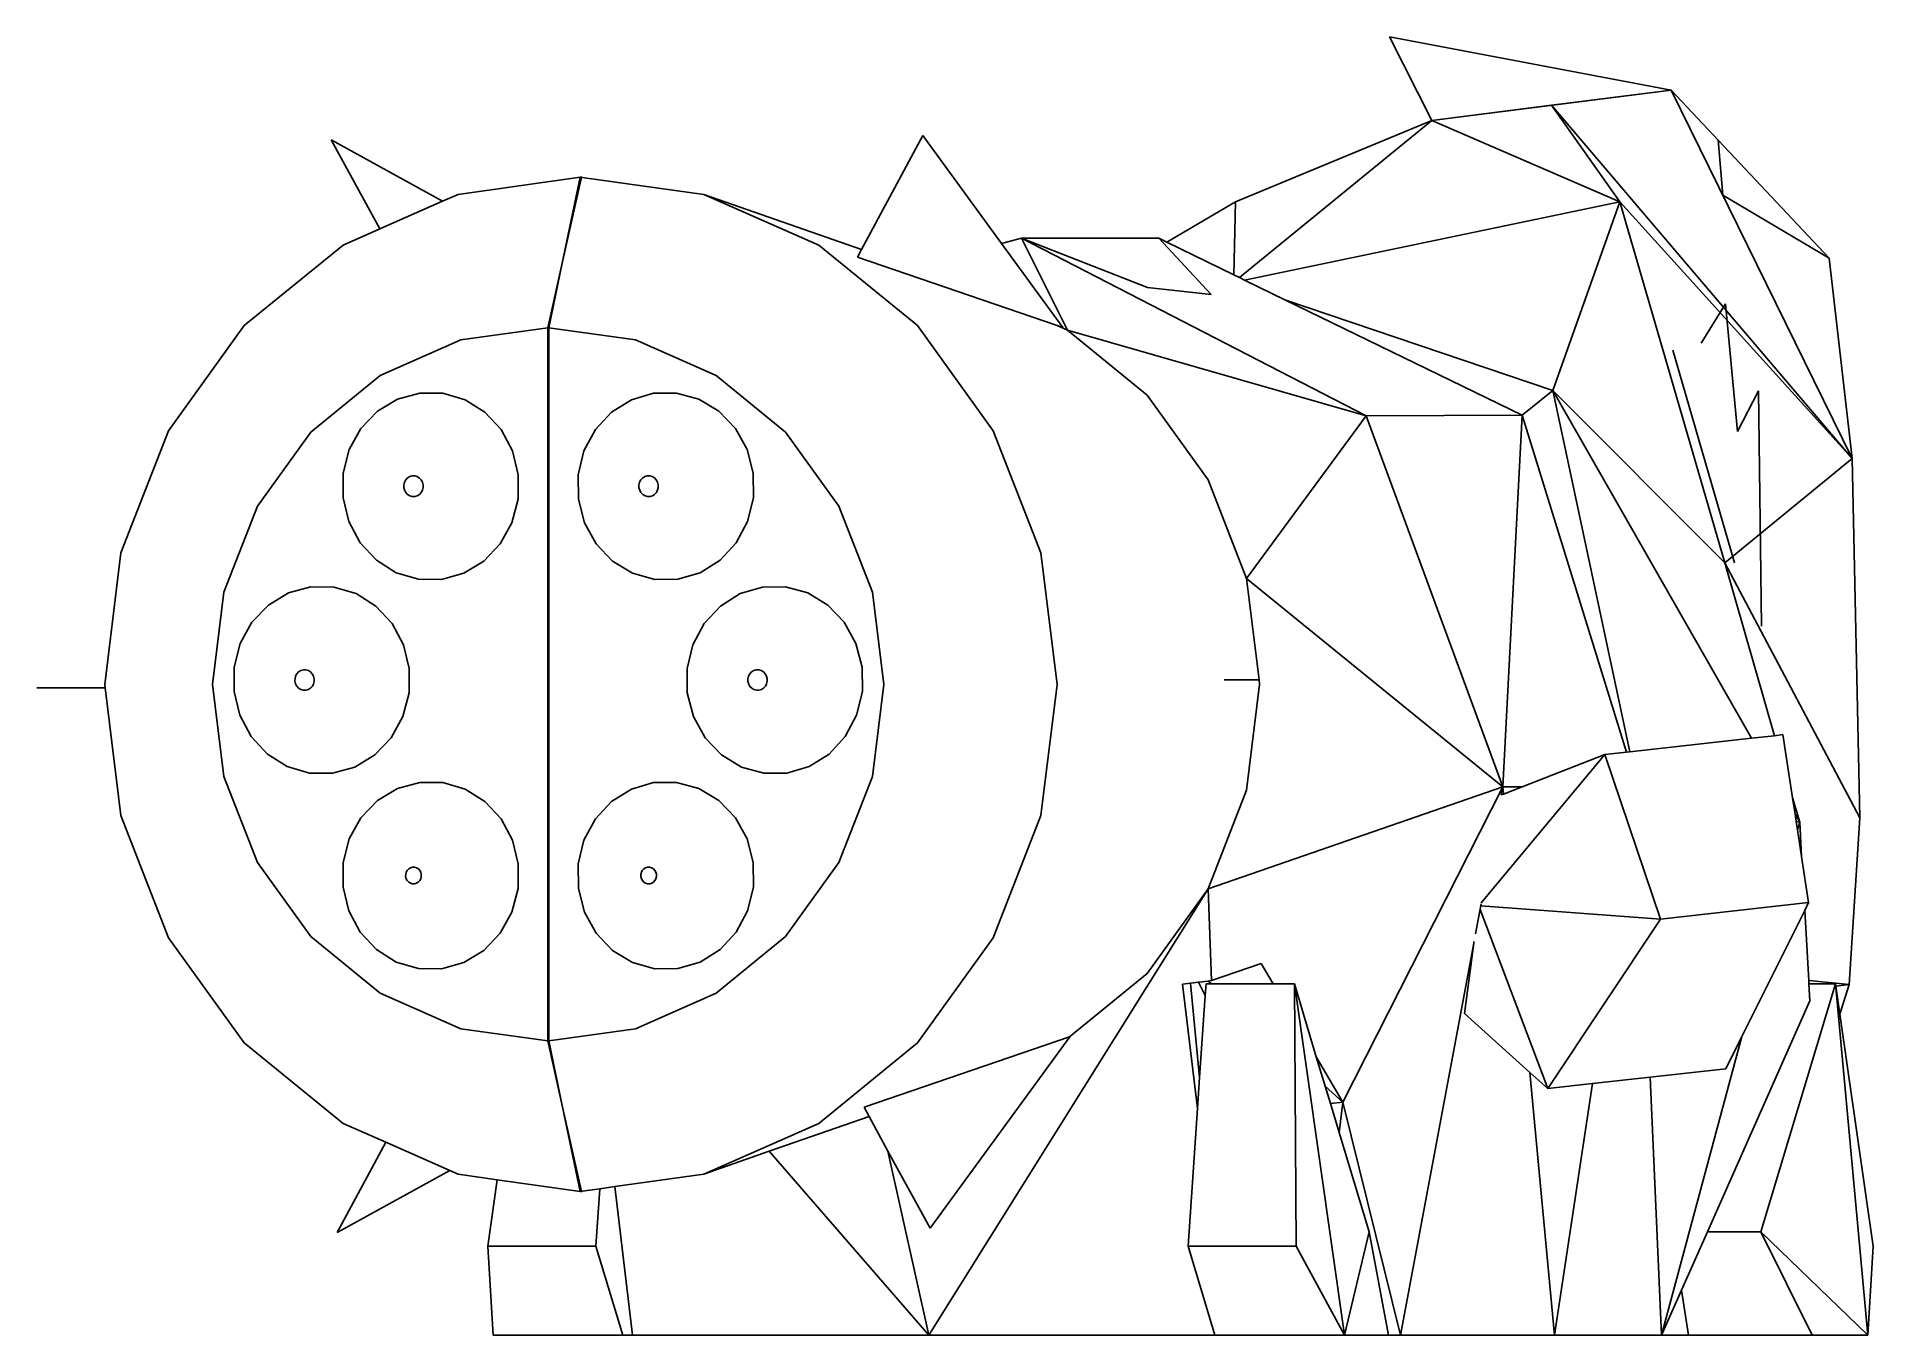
# Model space of a CAD drawing. Extents: x -728 to 484, y -429 to 429.
import ezdxf

# ---------------------------------------------------------------- set-up
doc = ezdxf.new("R2010")
doc.units = 0
doc.header["$MEASUREMENT"] = 0
doc.layers.get('0').update_dxf_attribs({"linetype": 'CONTINUOUS'})

msp = doc.modelspace()

# ---------------------------------------------------------------- linework, layer by layer
for p, q in [((193, 373.4), (164.9, 428.6)), ((164.9, 428.6), (350.9, 393.4)), ((193, 373.4), (350.9, 393.4)), ((193, 373.4), (350.9, 393.4)), ((271.9, 383.4), (350.9, 393.4)), ((470.4, 150.1), (350.9, 393.4)), ((350.9, 393.4), (455.1, 282.5)), ((193, 373.4), (271.9, 383.4)), ((470.4, 150.1), (271.9, 383.4)), ((271.9, 383.4), (317, 319.7)), ((63.3, 319.7), (193, 373.4)), ((66, 269.6), (193, 373.4)), ((317, 319.7), (193, 373.4)), ((-533.4, 360.6), (-501.3, 301.8)), ((-459.9, 320), (-533.4, 360.6)), ((-143, 363.4), (-183.4, 288.1)), ((-91.1, 292.2), (-143, 363.4)), ((384.9, 324.1), (381.8, 360.5)), ((-369.1, 335.8), (-449.7, 324.5)), ((-369.1, 335.8), (-381, 279.2)), ((-368.3, 335.8), (-381, 279.2)), ((-369.1, 335.9), (-368.7, 335.9)), ((-369.1, 335.9), (-369.1, 335.8)), ((-368.3, 335.9), (-368.7, 335.9)), ((-367.8, 335.7), (-368.3, 335.9)), ((-368.3, 335.8), (-368.3, 335.9)), ((-368.3, 335.9), (-368.3, 335.8)), ((-368.3, 335.8), (-368.3, 335.8)), ((-368.3, 335.8), (-367.8, 335.7)), ((-367.8, 335.7), (-287.6, 324.5)), ((-459.9, 320), (-501.3, 301.8)), ((-449.7, 324.5), (-459.9, 320)), ((-287.6, 324.5), (-211.7, 291.1)), ((-183.4, 288.1), (-287.6, 324.5)), ((63.3, 319.7), (18.1, 293)), ((62.3, 271.5), (63.3, 319.7)), ((69.4, 268), (317, 319.7)), ((317, 319.7), (272.7, 195.1)), ((317, 319.7), (470.4, 150.1)), ((317, 319.7), (386.2, 81.4)), ((455.1, 282.5), (384.9, 324.1)), ((-525.6, 291.1), (-590.8, 237.9)), ((-501.3, 301.8), (-525.6, 291.1)), ((-211.7, 291.1), (-146.6, 237.9)), ((-91.1, 292.2), (-77.8, 295.6)), ((-50.6, 236.7), (-91.1, 292.2)), ((149.5, 178.4), (-77.8, 295.6)), ((-77.8, 295.6), (-47.6, 234.9)), ((-77.8, 295.6), (5.4, 263.1)), ((-77.8, 295.6), (12.8, 295.6)), ((47.3, 258.4), (12.8, 295.6)), ((18.1, 293), (12.8, 295.6)), ((62.3, 271.5), (18.1, 293)), ((-381, 279.2), (-390.5, 236.5)), ((-381, 279.2), (-389.9, 236.5)), ((-183.4, 288.1), (-186.1, 283)), ((-186.1, 283), (-54.3, 237.9)), ((455.1, 282.5), (470.4, 150.1)), ((66, 269.6), (62.3, 271.5)), ((69.4, 268), (66, 269.6)), ((96, 255), (69.4, 268)), ((5.4, 263.1), (47.3, 258.4)), ((272.7, 195.1), (96, 255)), ((252.5, 178.7), (96, 255)), ((370.6, 226.3), (386.7, 252.2)), ((386.7, 252.2), (394.6, 167.9)), ((-590.8, 237.9), (-640.8, 168.5)), ((-390.5, 236.5), (-447.8, 228.5)), ((-390.5, 236.5), (-390.5, 141.1)), ((-389.9, 236.5), (-332.7, 228.5)), ((-389.9, 236.5), (-389.9, 141.9)), ((-146.6, 237.9), (-96.6, 168.5)), ((-54.3, 237.9), (-47.6, 234.9)), ((-54.3, 237.9), (-50.6, 236.7)), ((-47.6, 234.9), (5, 192)), ((-47.6, 234.9), (149.5, 178.4)), ((-447.8, 228.5), (-501.1, 205)), ((-332.7, 228.5), (-279.3, 205)), ((352, 221.6), (392.7, 81.4)), ((-501.1, 205), (-546.9, 167.6)), ((-279.3, 205), (-233.5, 167.6)), ((272.7, 195.1), (252.5, 178.7)), ((403.9, -34.4), (272.7, 195.1)), ((272.7, 195.1), (386.2, 81.4)), ((323.6, -43.4), (272.7, 195.1)), ((394.6, 167.9), (408.6, 194.8)), ((408.6, 194.8), (410.4, 39.5)), ((-489.7, 189.4), (-502.9, 181.4)), ((-475, 193.4), (-489.7, 189.4)), ((-459.8, 193.3), (-475, 193.4)), ((-445.1, 189), (-459.8, 193.3)), ((-432, 180.8), (-445.1, 189)), ((-348.5, 180.8), (-335.3, 189)), ((-335.3, 189), (-320.7, 193.3)), ((-320.7, 193.3), (-305.5, 193.4)), ((-305.5, 193.4), (-290.8, 189.4)), ((-290.8, 189.4), (-277.5, 181.4)), ((5, 192), (45.3, 136.1)), ((-513.8, 170), (-521.5, 156.1)), ((-502.9, 181.4), (-513.8, 170)), ((-421.3, 169.3), (-432, 180.8)), ((-359.1, 169.3), (-348.5, 180.8)), ((-277.5, 181.4), (-266.7, 170)), ((-266.7, 170), (-259, 156.1)), ((70.7, 71), (149.5, 178.4)), ((252.5, 178.7), (149.5, 178.4)), ((239.8, -66.5), (149.5, 178.4)), ((252.5, 178.7), (239.8, -66.5)), ((321.5, -43.6), (252.5, 178.7)), ((-640.8, 168.5), (-672.2, 87.8)), ((-546.9, 167.6), (-582.1, 118.8)), ((-413.8, 155.2), (-421.3, 169.3)), ((-366.6, 155.2), (-359.1, 169.3)), ((-233.5, 167.6), (-198.4, 118.8)), ((-96.6, 168.5), (-65.2, 87.8)), ((-521.5, 156.1), (-525.5, 140.5)), ((-410, 139.5), (-413.8, 155.2)), ((-370.5, 139.5), (-366.6, 155.2)), ((-259, 156.1), (-254.9, 140.5)), ((386.2, 81.4), (470.4, 150.1)), ((470.4, 150.1), (475.4, -87)), ((-525.5, 140.5), (-525.6, 124.3)), ((-485, 134.6), (-485.4, 132.9)), ((-484.2, 136.1), (-485, 134.6)), ((-483, 137.4), (-484.2, 136.1)), ((-481.5, 138.2), (-483, 137.4)), ((-479.9, 138.7), (-481.5, 138.2)), ((-478.2, 138.7), (-479.9, 138.7)), ((-476.6, 138.2), (-478.2, 138.7)), ((-475.2, 137.3), (-476.6, 138.2)), ((-474, 136), (-475.2, 137.3)), ((-473.2, 134.5), (-474, 136)), ((-472.7, 132.8), (-473.2, 134.5)), ((-410.1, 123.3), (-410, 139.5)), ((-389.9, 141.9), (-390.5, 141.1)), ((-390.5, 141.1), (-390.5, 111.2)), ((-389.9, 141.9), (-389.9, 112)), ((-370.3, 123.3), (-370.5, 139.5)), ((-330.3, 132.8), (-329.9, 134.5)), ((-329.9, 134.5), (-329, 136)), ((-329, 136), (-327.9, 137.3)), ((-327.9, 137.3), (-326.4, 138.2)), ((-326.4, 138.2), (-324.8, 138.7)), ((-324.8, 138.7), (-323.1, 138.7)), ((-323.1, 138.7), (-321.5, 138.2)), ((-321.5, 138.2), (-320.1, 137.4)), ((-320.1, 137.4), (-318.9, 136.1)), ((-318.9, 136.1), (-318, 134.6)), ((-318, 134.6), (-317.6, 132.9)), ((-254.9, 140.5), (-254.8, 124.3)), ((45.3, 136.1), (70.7, 71)), ((-525.6, 124.3), (-521.8, 108.6)), ((-485.4, 132.9), (-485.5, 131.1)), ((-485.5, 131.1), (-485, 129.4)), ((-485, 129.4), (-484.2, 127.8)), ((-484.2, 127.8), (-483, 126.5)), ((-483, 126.5), (-481.6, 125.6)), ((-481.6, 125.6), (-480, 125.2)), ((-480, 125.2), (-478.3, 125.2)), ((-478.3, 125.2), (-476.7, 125.6)), ((-476.7, 125.6), (-475.2, 126.5)), ((-475.2, 126.5), (-474, 127.7)), ((-474, 127.7), (-473.2, 129.3)), ((-473.2, 129.3), (-472.8, 131)), ((-472.8, 131), (-472.7, 132.8)), ((-414.2, 107.7), (-410.1, 123.3)), ((-366.3, 107.7), (-370.3, 123.3)), ((-330.3, 131), (-330.3, 132.8)), ((-329.8, 129.3), (-330.3, 131)), ((-329, 127.7), (-329.8, 129.3)), ((-327.8, 126.5), (-329, 127.7)), ((-326.3, 125.6), (-327.8, 126.5)), ((-324.7, 125.2), (-326.3, 125.6)), ((-323, 125.2), (-324.7, 125.2)), ((-321.4, 125.6), (-323, 125.2)), ((-320, 126.5), (-321.4, 125.6)), ((-318.8, 127.8), (-320, 126.5)), ((-318, 129.4), (-318.8, 127.8)), ((-317.6, 131.1), (-318, 129.4)), ((-317.6, 132.9), (-317.6, 131.1)), ((-254.8, 124.3), (-258.6, 108.6)), ((-582.1, 118.8), (-604.2, 62)), ((-390.5, 111.2), (-389.9, 112)), ((-390.5, 111.2), (-390.5, -136.1)), ((-389.9, 112), (-389.9, -136.5)), ((-198.4, 118.8), (-176.3, 62)), ((-521.8, 108.6), (-514.3, 94.6)), ((-421.9, 93.8), (-414.2, 107.7)), ((-358.6, 93.8), (-366.3, 107.7)), ((-258.6, 108.6), (-266.1, 94.6)), ((-672.2, 87.8), (-682.9, 1.1)), ((-514.3, 94.6), (-503.6, 83)), ((-432.7, 82.4), (-421.9, 93.8)), ((-347.7, 82.4), (-358.6, 93.8)), ((-266.1, 94.6), (-276.8, 83)), ((-65.2, 87.8), (-54.4, 1.1)), ((-503.6, 83), (-490.5, 74.8)), ((-490.5, 74.8), (-475.9, 70.5)), ((-460.7, 70.4), (-445.9, 74.5)), ((-445.9, 74.5), (-432.7, 82.4)), ((-334.5, 74.5), (-347.7, 82.4)), ((-319.8, 70.4), (-334.5, 74.5)), ((-289.9, 74.8), (-304.6, 70.5)), ((-276.8, 83), (-289.9, 74.8)), ((386.2, 81.4), (419.1, -32.8)), ((386.2, 81.4), (475.4, -87)), ((-604.2, 62), (-611.7, 1.1)), ((-561.6, 61.4), (-574.8, 53.4)), ((-546.9, 65.5), (-561.6, 61.4)), ((-531.7, 65.3), (-546.9, 65.5)), ((-517, 61), (-531.7, 65.3)), ((-503.9, 52.8), (-517, 61)), ((-475.9, 70.5), (-460.7, 70.4)), ((-304.6, 70.5), (-319.8, 70.4)), ((-276.6, 52.8), (-263.5, 61)), ((-263.5, 61), (-248.8, 65.3)), ((-248.8, 65.3), (-233.6, 65.5)), ((-233.6, 65.5), (-218.9, 61.4)), ((-218.9, 61.4), (-205.6, 53.4)), ((-176.3, 62), (-168.7, 1.1)), ((239.8, -66.5), (70.7, 71)), ((70.7, 71), (78.9, 4.1)), ((-574.8, 53.4), (-585.7, 42.1)), ((-493.2, 41.3), (-503.9, 52.8)), ((-287.2, 41.3), (-276.6, 52.8)), ((-205.6, 53.4), (-194.8, 42.1)), ((-585.7, 42.1), (-593.4, 28.1)), ((-485.7, 27.2), (-493.2, 41.3)), ((-294.7, 27.2), (-287.2, 41.3)), ((-194.8, 42.1), (-187.1, 28.1)), ((-593.4, 28.1), (-597.4, 12.5)), ((-481.9, 11.6), (-485.7, 27.2)), ((-298.6, 11.6), (-294.7, 27.2)), ((-187.1, 28.1), (-183, 12.5)), ((-597.4, 12.5), (-597.5, -3.7)), ((-183, 12.5), (-182.9, -3.7)), ((-682.9, 1.1), (-682.6, -1.1)), ((-611.7, 1.1), (-604.2, -59.8)), ((-557.3, 4.9), (-557.4, 3.1)), ((-557.4, 3.1), (-556.9, 1.4)), ((-556.9, 6.6), (-557.3, 4.9)), ((-556, 8.1), (-556.9, 6.6)), ((-556.9, 1.4), (-556.1, -0.2)), ((-554.9, 9.4), (-556, 8.1)), ((-553.4, 10.3), (-554.9, 9.4)), ((-551.8, 10.7), (-553.4, 10.3)), ((-550.1, 10.7), (-551.8, 10.7)), ((-548.5, 10.2), (-550.1, 10.7)), ((-547.1, 9.3), (-548.5, 10.2)), ((-545.9, 8), (-547.1, 9.3)), ((-545.1, 6.5), (-545.9, 8)), ((-545.9, -0.3), (-545.1, 1.3)), ((-544.6, 4.8), (-545.1, 6.5)), ((-545.1, 1.3), (-544.6, 3)), ((-544.6, 3), (-544.6, 4.8)), ((-482, -4.6), (-481.9, 11.6)), ((-298.4, -4.6), (-298.6, 11.6)), ((-258.4, 4.8), (-258, 6.5)), ((-258.4, 3), (-258.4, 4.8)), ((-257.9, 1.3), (-258.4, 3)), ((-258, 6.5), (-257.1, 8)), ((-257.1, -0.3), (-257.9, 1.3)), ((-257.1, 8), (-256, 9.3)), ((-256, 9.3), (-254.5, 10.2)), ((-254.5, 10.2), (-252.9, 10.7)), ((-252.9, 10.7), (-251.2, 10.7)), ((-251.2, 10.7), (-249.6, 10.3)), ((-249.6, 10.3), (-248.2, 9.4)), ((-248.2, 9.4), (-247, 8.1)), ((-247, 8.1), (-246.1, 6.6)), ((-246.1, 1.4), (-246.9, -0.2)), ((-246.1, 6.6), (-245.7, 4.9)), ((-245.7, 3.1), (-246.1, 1.4)), ((-245.7, 4.9), (-245.7, 3.1)), ((-168.7, 1.1), (-176.3, -59.8)), ((-54.4, 1.1), (-65.2, -85.5)), ((78.9, 4.1), (55.8, 4.1)), ((79.3, 1.1), (70.7, -68.8)), ((78.9, 4.1), (79.3, 1.1)), ((78.9, 4.1), (79.3, 4.1)), ((-727.8, -1.2), (-682.6, -1.1)), ((-682.6, -1.2), (-727.8, -1.2)), ((-682.6, -1.1), (-682.6, -1.2)), ((-682.6, -1.2), (-672.2, -85.5)), ((-597.5, -3.7), (-593.7, -19.3)), ((-556.1, -0.2), (-554.9, -1.4)), ((-554.9, -1.4), (-553.5, -2.3)), ((-553.5, -2.3), (-551.9, -2.8)), ((-551.9, -2.8), (-550.2, -2.8)), ((-550.2, -2.8), (-548.6, -2.4)), ((-548.6, -2.4), (-547.1, -1.5)), ((-547.1, -1.5), (-545.9, -0.3)), ((-486.1, -20.2), (-482, -4.6)), ((-294.4, -20.2), (-298.4, -4.6)), ((-255.9, -1.5), (-257.1, -0.3)), ((-254.4, -2.4), (-255.9, -1.5)), ((-252.8, -2.8), (-254.4, -2.4)), ((-251.1, -2.8), (-252.8, -2.8)), ((-249.5, -2.3), (-251.1, -2.8)), ((-248.1, -1.4), (-249.5, -2.3)), ((-246.9, -0.2), (-248.1, -1.4)), ((-182.9, -3.7), (-186.7, -19.3)), ((-593.7, -19.3), (-586.2, -33.4)), ((-493.8, -34.2), (-486.1, -20.2)), ((-286.7, -34.2), (-294.4, -20.2)), ((-186.7, -19.3), (-194.2, -33.4)), ((-586.2, -33.4), (-575.5, -45)), ((-504.6, -45.5), (-493.8, -34.2)), ((-275.8, -45.5), (-286.7, -34.2)), ((-194.2, -33.4), (-204.9, -45)), ((323.6, -43.4), (403.9, -34.4)), ((403.9, -34.4), (419.1, -32.8)), ((419.1, -32.8), (424.6, -32.1)), ((424.6, -32.1), (431, -73.9)), ((-575.5, -45), (-562.4, -53.2)), ((-517.8, -53.5), (-504.6, -45.5)), ((-262.6, -53.5), (-275.8, -45.5)), ((-204.9, -45), (-218, -53.2)), ((225.4, -143.2), (307.2, -45.2)), ((252.6, -66.5), (307.2, -45.2)), ((307.2, -45.2), (321.5, -43.6)), ((343.8, -153.9), (307.2, -45.2)), ((321.5, -43.6), (323.6, -43.4)), ((-604.2, -59.8), (-582.1, -116.6)), ((-562.4, -53.2), (-547.8, -57.5)), ((-547.8, -57.5), (-532.6, -57.6)), ((-532.6, -57.6), (-517.8, -53.5)), ((-247.9, -57.6), (-262.6, -53.5)), ((-232.7, -57.5), (-247.9, -57.6)), ((-218, -53.2), (-232.7, -57.5)), ((-176.3, -59.8), (-198.4, -116.6)), ((-489.7, -67.6), (-502.9, -75.6)), ((-475, -63.6), (-489.7, -67.6)), ((-459.8, -63.7), (-475, -63.6)), ((-445.1, -68), (-459.8, -63.7)), ((-432, -76.2), (-445.1, -68)), ((-348.5, -76.2), (-335.3, -68)), ((-335.3, -68), (-320.7, -63.7)), ((-320.7, -63.7), (-305.5, -63.6)), ((-305.5, -63.6), (-290.8, -67.6)), ((-290.8, -67.6), (-277.5, -75.6)), ((45.3, -133.9), (239.8, -66.5)), ((70.7, -68.8), (45.3, -133.9)), ((239.8, -66.5), (134.3, -274.8)), ((238.7, -71.9), (238.8, -71.9)), ((239.8, -66.5), (238.8, -71.9)), ((238.8, -71.9), (240.3, -71.3)), ((252.6, -66.5), (239.8, -66.5)), ((240.3, -71.3), (239.8, -66.5)), ((240.3, -71.3), (252.6, -66.5)), ((-502.9, -75.6), (-513.8, -87)), ((-421.3, -87.7), (-432, -76.2)), ((-359.1, -87.7), (-348.5, -76.2)), ((-277.5, -75.6), (-266.7, -87)), ((431, -73.9), (435.7, -89.9)), ((431, -73.9), (432.7, -84.7)), ((435.7, -89.9), (432.7, -84.7)), ((432.7, -84.7), (433.4, -89.4)), ((-672.2, -85.5), (-640.8, -166.3)), ((-513.8, -87), (-521.5, -100.9)), ((-413.8, -101.8), (-421.3, -87.7)), ((-366.6, -101.8), (-359.1, -87.7)), ((-266.7, -87), (-259, -100.9)), ((-65.2, -85.5), (-96.6, -166.3)), ((433.4, -89.4), (435.7, -89.9)), ((433.4, -89.4), (434.3, -95)), ((435.7, -89.9), (434.3, -95)), ((434.3, -95), (437, -112.5)), ((435.7, -89.9), (437, -112.5)), ((475.4, -87), (468.3, -197)), ((-521.5, -100.9), (-525.5, -116.5)), ((-410, -117.5), (-413.8, -101.8)), ((-370.5, -117.5), (-366.6, -101.8)), ((-259, -100.9), (-254.9, -116.5)), ((-582.1, -116.6), (-546.9, -165.3)), ((-525.5, -116.5), (-525.6, -132.7)), ((-482.2, -120.7), (-483.2, -121.7)), ((-481, -120), (-482.2, -120.7)), ((-479.7, -119.6), (-481, -120)), ((-478.4, -119.6), (-479.7, -119.6)), ((-477.1, -120), (-478.4, -119.6)), ((-475.9, -120.7), (-477.1, -120)), ((-475, -121.8), (-475.9, -120.7)), ((-410.1, -133.7), (-410, -117.5)), ((-370.3, -133.7), (-370.5, -117.5)), ((-328.1, -121.8), (-327.1, -120.7)), ((-327.1, -120.7), (-325.9, -120)), ((-325.9, -120), (-324.6, -119.6)), ((-324.6, -119.6), (-323.3, -119.6)), ((-323.3, -119.6), (-322, -120)), ((-322, -120), (-320.8, -120.7)), ((-320.8, -120.7), (-319.8, -121.7)), ((-254.9, -116.5), (-254.8, -132.7)), ((-198.4, -116.6), (-233.5, -165.3)), ((437, -112.5), (441.6, -143)), ((-525.6, -132.7), (-521.8, -148.4)), ((-484.2, -124.3), (-484.3, -125.8)), ((-484.3, -125.8), (-483.9, -127.2)), ((-483.9, -122.9), (-484.2, -124.3)), ((-483.2, -121.7), (-483.9, -122.9)), ((-483.9, -127.2), (-483.2, -128.4)), ((-483.2, -128.4), (-482.3, -129.4)), ((-482.3, -129.4), (-481.1, -130.2)), ((-481.1, -130.2), (-479.8, -130.5)), ((-479.8, -130.5), (-478.5, -130.6)), ((-478.5, -130.6), (-477.2, -130.2)), ((-477.2, -130.2), (-476, -129.5)), ((-476, -129.5), (-475, -128.5)), ((-474.3, -123), (-475, -121.8)), ((-475, -128.5), (-474.3, -127.2)), ((-474, -124.4), (-474.3, -123)), ((-474.3, -127.2), (-474, -125.8)), ((-474, -125.8), (-474, -124.4)), ((-329.1, -124.4), (-328.7, -123)), ((-329.1, -125.8), (-329.1, -124.4)), ((-328.7, -127.2), (-329.1, -125.8)), ((-328.7, -123), (-328.1, -121.8)), ((-328, -128.5), (-328.7, -127.2)), ((-327, -129.5), (-328, -128.5)), ((-325.9, -130.2), (-327, -129.5)), ((-324.6, -130.6), (-325.9, -130.2)), ((-323.2, -130.5), (-324.6, -130.6)), ((-321.9, -130.2), (-323.2, -130.5)), ((-320.7, -129.4), (-321.9, -130.2)), ((-319.8, -128.4), (-320.7, -129.4)), ((-319.8, -121.7), (-319.1, -122.9)), ((-319.1, -127.2), (-319.8, -128.4)), ((-319.1, -122.9), (-318.8, -124.3)), ((-318.8, -125.8), (-319.1, -127.2)), ((-318.8, -124.3), (-318.8, -125.8)), ((-254.8, -132.7), (-258.6, -148.4)), ((-414.2, -149.3), (-410.1, -133.7)), ((-390.5, -136.1), (-389.9, -136.5)), ((-390.5, -136.1), (-390.5, -138.9)), ((-390.5, -138.9), (-389.9, -139.7)), ((-390.5, -138.9), (-390.5, -234.3)), ((-389.9, -136.5), (-389.9, -139.7)), ((-389.9, -139.7), (-389.9, -234.3)), ((-366.3, -149.3), (-370.3, -133.7)), ((45.3, -133.9), (-139.1, -428.6)), ((45.3, -133.9), (5, -189.8)), ((47.6, -194.5), (45.3, -133.9)), ((225.4, -143.9), (221.7, -163.6)), ((225.2, -145.2), (343.8, -153.9)), ((441.6, -143), (343.8, -153.9)), ((441.6, -143), (439, -148.3)), ((-521.8, -148.4), (-514.3, -162.4)), ((-421.9, -163.2), (-414.2, -149.3)), ((-358.6, -163.2), (-366.3, -149.3)), ((-258.6, -148.4), (-266.1, -162.4)), ((224.8, -147.5), (269.5, -265.8)), ((269.5, -265.8), (343.8, -153.9)), ((439, -148.3), (397.6, -231.3)), ((439, -148.3), (441.7, -194.4)), ((-640.8, -166.3), (-590.8, -235.6)), ((-546.9, -165.3), (-501.1, -202.7)), ((-514.3, -162.4), (-503.6, -174)), ((-432.7, -174.6), (-421.9, -163.2)), ((-347.7, -174.6), (-358.6, -163.2)), ((-233.5, -165.3), (-279.3, -202.7)), ((-266.1, -162.4), (-276.8, -174)), ((-96.6, -166.3), (-146.6, -235.6)), ((220.6, -169.7), (172.2, -428.6)), ((214.4, -216.1), (220.6, -169.7)), ((220.6, -169.7), (220.7, -168.6)), ((-503.6, -174), (-490.5, -182.2)), ((-445.9, -182.5), (-432.7, -174.6)), ((-334.5, -182.5), (-347.7, -174.6)), ((-276.8, -174), (-289.9, -182.2)), ((-490.5, -182.2), (-475.9, -186.5)), ((-475.9, -186.5), (-460.7, -186.6)), ((-460.7, -186.6), (-445.9, -182.5)), ((-319.8, -186.6), (-334.5, -182.5)), ((-304.6, -186.5), (-319.8, -186.6)), ((-289.9, -182.2), (-304.6, -186.5)), ((5, -189.8), (-46.1, -231.5)), ((80.3, -183.1), (47.6, -194.5)), ((80.3, -183.1), (88.3, -196.7)), ((-501.1, -202.7), (-447.8, -226.3)), ((-279.3, -202.7), (-332.7, -226.3)), ((33.6, -196.2), (28.5, -196.8)), ((38.3, -278.8), (28.5, -196.8)), ((38.9, -195.6), (33.6, -196.2)), ((33.6, -196.2), (39.7, -258.5)), ((45.4, -194.8), (38.9, -195.6)), ((43.4, -204.3), (38.9, -195.6)), ((43.4, -204.3), (39.7, -258.5)), ((43.9, -196.7), (43.4, -204.3)), ((47.5, -196.7), (43.9, -196.7)), ((47.6, -194.5), (45.4, -194.8)), ((47.5, -196.7), (45.4, -194.8)), ((88.3, -196.7), (47.5, -196.7)), ((102.2, -196.7), (88.3, -196.7)), ((102.2, -196.7), (103.5, -369.8)), ((102.2, -196.7), (135.3, -428.6)), ((116.7, -244.9), (102.2, -196.7)), ((410, -360.3), (459.3, -196.7)), ((468.3, -197), (441.7, -194.4)), ((441.7, -194.4), (441.8, -196.7)), ((459.3, -196.7), (441.8, -196.7)), ((441.8, -196.7), (442.4, -207.8)), ((459.3, -196.7), (480.6, -428.6)), ((459.3, -196.7), (459.5, -198.2)), ((459.5, -198.2), (468.3, -197)), ((459.5, -198.2), (462.1, -216.6)), ((462.1, -216.6), (468.3, -197)), ((214.4, -216.1), (257.6, -255.1)), ((442.4, -207.8), (374.8, -360.3)), ((462.1, -216.6), (484.3, -369.8)), ((-447.8, -226.3), (-390.5, -234.3)), ((-332.7, -226.3), (-389.9, -234.3)), ((-590.8, -235.6), (-525.6, -288.8)), ((-381, -277), (-390.5, -234.3)), ((-381, -277), (-389.9, -234.3)), ((-146.6, -235.6), (-211.7, -288.8)), ((-181.8, -278.1), (-46.1, -231.5)), ((-45.9, -231.5), (-138.1, -358)), ((-46.1, -231.5), (-45.9, -231.5)), ((397.6, -231.3), (344.6, -428.6)), ((397.6, -231.3), (386.9, -252.8)), ((116.7, -244.9), (134.3, -274.8)), ((122.5, -264.2), (116.7, -244.9)), ((386.9, -252.8), (337, -258.3)), ((39.7, -258.5), (38.3, -278.8)), ((134.3, -274.8), (122.5, -264.2)), ((126, -275.6), (122.5, -264.2)), ((274, -428.6), (257.6, -255.1)), ((257.6, -255.1), (269.5, -265.8)), ((299, -262.5), (269.5, -265.8)), ((299, -262.5), (274, -428.6)), ((337, -258.3), (299, -262.5)), ((337, -258.3), (344.6, -428.6)), ((-369.1, -333.6), (-381, -277)), ((-368.3, -333.6), (-381, -277)), ((-178.5, -284.1), (-181.8, -278.1)), ((126, -275.6), (134.3, -274.8)), ((131.7, -294.7), (126, -275.6)), ((134.3, -274.8), (131.7, -294.7)), ((134.3, -274.8), (172.2, -428.6)), ((-525.6, -288.8), (-497.4, -301.2)), ((-211.7, -288.8), (-287.6, -322.3)), ((-178.5, -284.1), (-244.3, -307.1)), ((-166, -307), (-178.5, -284.1)), ((38.3, -278.8), (32.1, -369.8)), ((-529.5, -360.8), (-497.4, -301.2)), ((-497.4, -301.2), (-455.2, -319.8)), ((151.5, -360.3), (131.7, -294.7)), ((-244.3, -307.1), (-287.6, -322.3)), ((-244.3, -307.1), (-139.1, -428.6)), ((-139.1, -428.6), (-166, -307)), ((-138.1, -358), (-166, -307)), ((-455.2, -319.8), (-529.5, -360.8)), ((-455.2, -319.8), (-449.7, -322.3)), ((-449.7, -322.3), (-423.8, -325.9)), ((-423.8, -325.9), (-430.1, -369.8)), ((-423.8, -325.9), (-369.1, -333.6)), ((-287.6, -322.3), (-346.3, -330.5)), ((-368.7, -333.6), (-369.1, -333.7)), ((-369.1, -333.7), (-369.1, -333.6)), ((-368.7, -333.6), (-368.3, -333.7)), ((-367.8, -333.5), (-368.3, -333.7)), ((-367.8, -333.5), (-368.3, -333.6)), ((-368.3, -333.7), (-368.3, -333.6)), ((-368.3, -333.7), (-368.3, -333.6)), ((-368.3, -333.6), (-368.3, -333.6)), ((-356.1, -331.9), (-367.8, -333.5)), ((-356.1, -331.9), (-358.7, -369.8)), ((-346.3, -330.5), (-356.1, -331.9)), ((-334.5, -428.6), (-346.3, -330.5)), ((151.5, -360.3), (135.3, -428.6)), ((151.5, -360.3), (164.4, -428.6)), ((374.8, -360.3), (357.7, -398.9)), ((410, -360.3), (374.8, -360.3)), ((410, -360.3), (444, -428.6)), ((410, -360.3), (480.6, -428.6)), ((-426.5, -428.6), (-430.1, -369.8)), ((-430.1, -369.8), (-358.7, -369.8)), ((-341, -428.6), (-358.7, -369.8)), ((49.8, -428.6), (32.1, -369.8)), ((103.5, -369.8), (32.1, -369.8)), ((135.3, -428.6), (103.5, -369.8)), ((480.6, -428.6), (484.3, -369.8)), ((357.7, -398.9), (344.6, -428.6)), ((357.7, -398.9), (362.3, -428.6)), ((-426.5, -428.6), (-341, -428.6)), ((-334.5, -428.6), (-341, -428.6)), ((-334.5, -428.6), (-139.1, -428.6)), ((49.8, -428.6), (-139.1, -428.6)), ((49.8, -428.6), (135.3, -428.6)), ((164.4, -428.6), (135.3, -428.6)), ((172.2, -428.6), (164.4, -428.6)), ((172.2, -428.6), (274, -428.6)), ((274, -428.6), (344.6, -428.6)), ((362.3, -428.6), (344.6, -428.6)), ((444, -428.6), (362.3, -428.6)), ((444, -428.6), (480.6, -428.6))]:
    msp.add_line(p, q)

doc.saveas('drawing.dxf')
